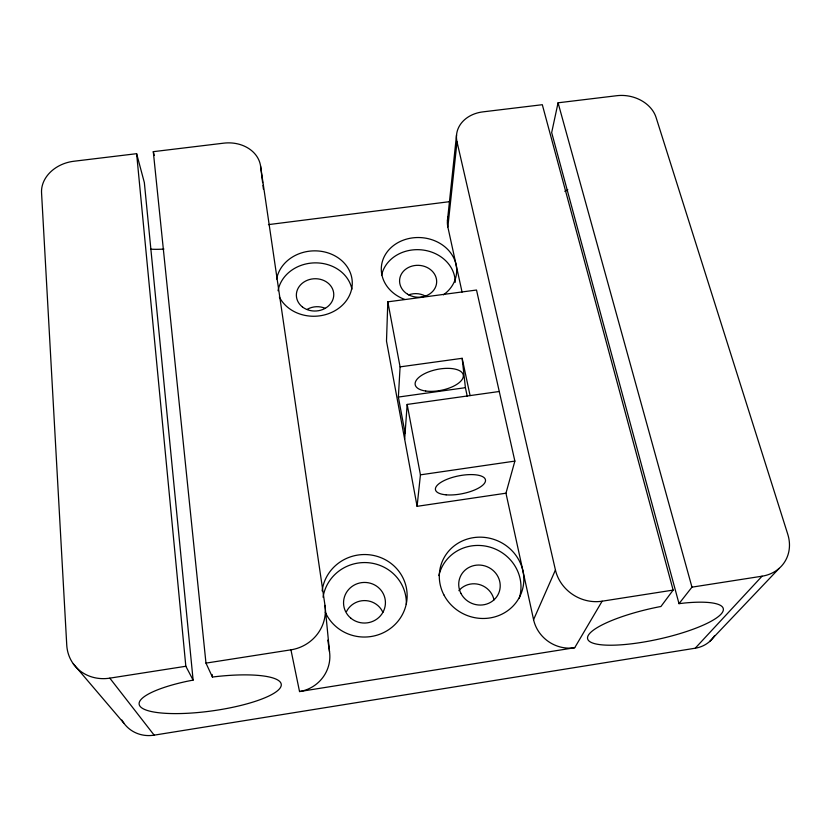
<?xml version="1.0" encoding="UTF-8"?>
<svg xmlns="http://www.w3.org/2000/svg" width="831" height="831" viewBox="0 0 831 831"><rect width="100%" height="100%" fill="white"/><g stroke="black" fill="none" stroke-linecap="round" stroke-linejoin="round"><path stroke-width="1.25" d="M387.817 301.84L386.498 341.094L417.089 506.328L505.965 493.199L514.867 461.101L476.516 290.029L387.817 301.84L400.085 366.866L398.371 397.062L405.092 433.242M404.666 439.225L407.159 404.437L499.265 391.494M417.089 506.328L420.434 474.844L407.159 404.437M447.452 220.485L456.541 134.913M462.067 292.107L447.847 226.977L457.019 141.862A32.866 26.53 6.5 0 1 482.894 111.873L542.311 104.706L673.141 590.093L660.925 606.505L658.536 606.942A69.492 15.768 -12.5 0 0 591.558 642.581A69.492 15.768 -12.5 0 0 701.146 626.044A69.492 15.768 -12.5 0 0 684.464 603.026L679.01 603.659L551.67 132.576L558.068 102.805L616.862 95.7A32.762 25.865 11.7 0 1 656.075 117.462L787.778 534.302A39.836 34.58 33.3 0 1 762.069 576.195L695.225 648.211L154.161 735.155A34.507 31.942 -43.9 0 1 121.887 720.051M673.141 590.093L602.132 601.197L574.699 647.723A34.964 32.575 34.2 0 1 533.575 619.666L555.43 569.993L457.019 141.862M679.01 603.659L691.963 587.153L762.069 576.195M709.601 641.532L779.135 568.394M154.161 735.155L109.817 678.148A41.633 37.862 -36.9 0 1 66.75 645.043L41.55 192.802A34.393 27.62 -12.5 0 1 73.762 161.266L136.627 153.683L144.345 182.581L193.114 680.101L187.006 681.306A71.736 16.765 -8 0 0 156.851 712.489A71.736 16.765 -8 0 0 273.95 693.272A71.736 16.765 -8 0 0 214.762 676.756L212.424 677.057L205.974 663.117L153.299 151.668L223.726 143.161A33.604 27.402 -5.9 0 1 260.56 165.951L324.983 605.384L329.512 651.67A35.266 34.196 -32 0 1 299.534 691.558L290.943 649.832A39.805 38.164 -22.7 0 0 324.983 605.384M299.534 691.558L574.699 647.723M109.817 678.148L185.832 666.265L193.114 680.101M205.974 663.117L290.943 649.832M420.434 474.844L514.867 461.101M398.371 397.062L465.412 387.682L467.251 396.345M400.085 366.866L462.15 358.306L470.086 395.598M268.444 224.619L449.488 201.673M73.294 663.813L123.819 723.105M558.068 102.805L691.963 587.153M153.299 151.668L154.223 155.439M505.965 493.199L533.575 619.666M327.83 640.13L329.512 651.67M260.56 165.951L262.627 182.706M262.949 185.282L263.417 189.146M462.15 358.306L465.412 387.682M212.154 674.481L212.424 677.057M136.627 153.683L185.832 666.265M408.592 294.912A17.846 15.498 4 0 1 425.295 296.033M163.936 249.051A60.092 34.31 -3.6 0 1 150.712 249.175M276.64 279.06A38.049 32.689 -2.7 0 1 332.099 254.463A38.049 32.689 -2.7 0 1 340.045 307.252A38.049 32.689 -2.7 0 1 279.341 297.01M278.042 290.757A37.437 32.305 -2.8 0 1 314.669 262.876A37.437 32.305 -2.8 0 1 351.918 289.188M307.449 309.194A17.991 15.696 -3 0 1 325.337 308.394M322.116 590.893A42.672 41.249 -2.6 0 1 383.818 558.962A42.672 41.249 -2.6 0 1 393.603 625.847A42.672 41.249 -2.6 0 1 325.222 612.083M404.739 299.43A37.727 32.264 3.9 0 1 386.789 252.427A37.727 32.264 3.9 0 1 443.463 245.706A37.727 32.264 3.9 0 1 443.432 294.839M346.506 611.512A20.048 19.539 -3.9 0 1 382.904 612.395M458.878 590.664A20.017 19.123 24.5 0 1 479.103 584.463A20.017 19.123 24.5 0 1 493.998 599.909M323.041 597.209A41.903 40.615 -2.9 0 1 368.351 562.722A41.903 40.615 -2.9 0 1 406.328 604.48M438.893 575.592A41.82 39.722 22.6 0 1 489.75 547.068A41.82 39.722 22.6 0 1 519.282 598.216M381.595 275.321A37.125 31.89 3.9 0 1 421.421 249.851A37.125 31.89 3.9 0 1 455.211 282.311M567.812 189.738A58.492 32.596 -16.6 0 1 564.872 191.39M714.639 635.559A33.167 29.708 38 0 1 695.225 648.211M447.847 226.977A29.625 24.785 6.8 0 1 448.179 216.662M602.132 601.197A39.431 36.128 29.9 0 1 555.43 569.993M460.883 593.303A20.91 19.861 22.6 0 0 496.761 596.72A20.91 19.861 22.6 0 0 480.765 565.132A20.91 19.861 22.6 0 0 460.883 593.303M407.554 294.195A18.562 15.945 3.9 0 0 436.607 282.924A18.562 15.945 3.9 0 0 410.213 266.699A18.562 15.945 3.9 0 0 407.554 294.195M302.411 306.94A18.718 16.153 -2.8 0 0 333.324 298.163A18.718 16.153 -2.8 0 0 309.454 279.538A18.718 16.153 -2.8 0 0 302.411 306.94M350.859 618.202A20.952 20.308 -2.9 0 0 385.075 606.401A20.952 20.308 -2.9 0 0 357.517 583.611A20.952 20.308 -2.9 0 0 350.859 618.202M425.701 391.017A24.504 10.626 -11.5 0 0 463.283 376.703A24.504 10.626 -11.5 0 0 428.723 371.852A24.504 10.626 -11.5 0 0 425.701 391.017M446.112 494.829A25.481 9.089 -11.2 0 0 485.429 481.263A25.481 9.089 -11.2 0 0 449.862 478.23A25.481 9.089 -11.2 0 0 446.112 494.829M443.847 594.809A42.578 40.345 21.9 0 0 516.955 601.322A42.578 40.345 21.9 0 0 483.912 537.335A42.578 40.345 21.9 0 0 443.847 594.809"/></g></svg>
